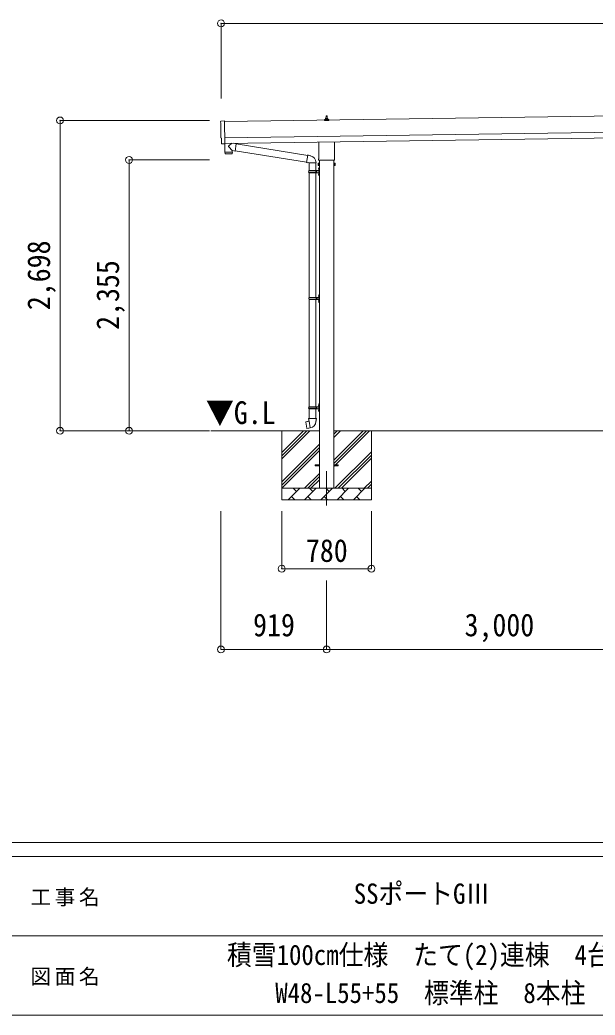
# Model space of a CAD drawing. Units: millimetres at full size, sheet at 1:60. Extents: x -16864 to 16864, y -11640 to 11640.
# Drawn here: x -831 to 4171, y -11640 to -2987 of the extents above; entities that cross this region are included whole.
import ezdxf
from ezdxf.enums import TextEntityAlignment as Align

# ---------------------------------------------------------------- set-up
doc = ezdxf.new("R2010")
doc.units = ezdxf.units.MM
doc.header["$LTSCALE"] = 60
doc.header["$PDMODE"] = 32
doc.header["$PDSIZE"] = 60
doc.linetypes.add('CHAIN1', pattern=[8, 5, -1, 1, -1])
for name, color, linetype, lineweight in [('0-1_Defpoints', 7, 'CHAIN1', 9), ('0-2_TEXT1', 4, 'Continuous', 9), ('0-3_SHAPE', 7, 'Continuous', 9), ('0-7_PARTS2', 7, 'Continuous', 9), ('0-8_TABLE1', 6, 'Continuous', 9), ('0-9_DIM1', 7, 'Continuous', 9), ('F-0', 7, 'Continuous', 9)]:
    doc.layers.add(name, color=color, linetype=linetype, lineweight=lineweight)
doc.styles.add('ＭＳ ゴシック', font='')
doc.styles.get('ＭＳ ゴシック').set_extended_font_data('MS Gothic')

msp = doc.modelspace()

# ---------------------------------------------------------------- linework, layer by layer
at = {"layer": '0-1_Defpoints'}
msp.add_line((1836.29, -6909.99), (1836.29, -7258.99), dxfattribs=at)
at = {"layer": '0-2_TEXT1'}
for p, q in [((6314.04, -3794.61), (949.09, -3871.26)), ((1818.35, -3861.23), (1818.35, -3853.52)), ((1854.85, -3861.23), (1818.35, -3861.23)), ((1818.73, -3852.73), (1854.47, -3852.73)), ((1819.11, -3852.55), (1825.83, -3850.92)), ((1826.22, -3850.73), (1846.98, -3850.73)), ((1826.6, -3849.94), (1826.6, -3845.73)), ((1827.6, -3845.73), (1845.6, -3845.73)), ((1830.6, -3845.73), (1831.33, -3822.21)), ((1832.33, -3821.23), (1840.87, -3821.23)), ((1841.87, -3822.21), (1842.6, -3845.73)), ((1846.6, -3849.94), (1846.6, -3845.73)), ((1854.08, -3852.55), (1847.36, -3850.92)), ((1854.85, -3861.23), (1854.85, -3853.52)), ((951.09, -4011.24), (6316.04, -3934.6)), ((932.23, -4065.29), (925.3, -4065.02)), ((951.8, -4061.24), (6316.76, -3984.6)), ((1767.99, -4195.22), (1767.99, -4049.58)), ((1904.59, -4047.63), (1904.59, -4195.22)), ((1762.29, -4233.49), (1763.05, -4232.18)), ((1762.29, -4233.49), (1762.29, -4250.49)), ((1769.29, -4237.08), (1763.05, -4237.08)), ((1766.29, -4203.99), (1766.29, -4198.49)), ((1904.23, -4207.49), (1768.36, -4207.49)), ((1773.79, -4207.49), (1773.79, -7059.99)), ((1898.79, -7059.99), (1898.79, -4207.49)), ((1903.29, -4237.08), (1909.53, -4237.08)), ((1906.29, -4198.49), (1906.29, -4203.99)), ((1910.29, -4233.49), (1909.53, -4232.18)), ((1910.29, -4233.49), (1910.29, -4250.49)), ((1762.29, -4250.49), (1763.05, -4251.8)), ((1769.29, -4246.9), (1763.05, -4246.9)), ((1769.29, -4251.8), (1763.05, -4251.8)), ((1771.79, -4251.19), (1769.29, -4251.19)), ((1900.79, -4251.19), (1903.29, -4251.19)), ((1903.29, -4246.9), (1909.53, -4246.9)), ((1903.29, -4251.8), (1909.53, -4251.8)), ((1910.29, -4250.49), (1909.53, -4251.8)), ((1736.29, -6855.49), (1773.79, -6855.49)), ((1736.29, -6864.49), (1736.29, -6855.49)), ((1736.29, -6855.49), (1773.79, -6855.49)), ((1736.29, -6864.49), (1736.29, -6855.49)), ((1736.29, -6864.49), (1773.79, -6864.49)), ((1736.29, -6864.49), (1773.79, -6864.49)), ((1898.79, -6855.49), (1936.29, -6855.49)), ((1898.79, -6855.49), (1936.29, -6855.49)), ((1898.79, -6864.49), (1936.29, -6864.49)), ((1898.79, -6864.49), (1936.29, -6864.49)), ((1936.29, -6864.49), (1936.29, -6855.49)), ((1936.29, -6864.49), (1936.29, -6855.49))]:
    msp.add_line(p, q, dxfattribs=at)
for points in [[(917.47, -3868.27), (949.02, -3866.17), (951.84, -4064)], [(922.42, -4062.07), (921.75, -4015.05), (921.15, -4015.06)], [(932.97, -4065), (933.62, -4064.36), (951.86, -4065.01)], [(1769.29, -4251.8), (1769.29, -4232.18), (1763.05, -4232.18)], [(1769.29, -4251.19), (1769.29, -4232.79), (1771.79, -4232.79)], [(1903.29, -4251.19), (1903.29, -4232.79), (1900.79, -4232.79)], [(1903.29, -4251.8), (1903.29, -4232.18), (1909.53, -4232.18)]]:
    msp.add_lwpolyline(points, dxfattribs=at)
for points in [[(1771.79, -4252.49), (1771.79, -4231.49), (1773.79, -4231.49), (1773.79, -4252.49)], [(1900.79, -4252.49), (1900.79, -4231.49), (1898.79, -4231.49), (1898.79, -4252.49)]]:
    msp.add_lwpolyline(points, close=True, dxfattribs=at)
for centre, radius, start, end in [((1819.35, -3853.52), 1, 103.62699, 180), ((1825.6, -3849.94), 1, 283.62699, 0), ((1830.68, -3846.37), 4.13, 90, 171.17633), ((1827.6, -3846.73), 1, 90, 180), ((1832.33, -3822.23), 1, 90, 178.60509), ((1839.93, -3845.73), 4.83, 133.60282, 180), ((1833.27, -3845.73), 4.83, 0, 46.39718), ((1840.87, -3822.23), 1, 1.39491, 90), ((1842.51, -3846.37), 4.13, 8.82367, 90), ((1845.6, -3846.73), 1, 0, 90), ((1847.6, -3849.94), 1, 180, 256.37301), ((1853.85, -3853.52), 1, 0, 76.37301), ((1778.53, -4241.99), 16.24, 162.41205, 197.58795), ((1766.64, -4234.63), 4.34, 145.61575, 214.38425), ((1770.29, -4198.49), 4, 125.09963, 180), ((1770.29, -4203.99), 4, 180, 194.47751), ((1770.29, -4203.99), 4, 194.47751, 241.04498), ((1902.29, -4203.99), 4, 298.95502, 345.52249), ((1902.29, -4198.49), 4, 0, 54.90037), ((1902.29, -4203.99), 4, 345.52249, 0), ((1894.05, -4241.99), 16.24, 342.41205, 17.58795), ((1905.95, -4234.63), 4.34, 325.61575, 34.38425), ((1766.64, -4249.35), 4.34, 145.61575, 214.38425), ((1905.95, -4249.35), 4.34, 325.61575, 34.38425)]:
    msp.add_arc(centre, radius, start, end, dxfattribs=at)
for centre, major_axis, ratio, start_param, end_param in [((917.67, -3871.27), (-3, -0.04), 0.99863, 4.7647489, 6.2979817), ((-3846.7, -4009.76), (4762.89, 68.04), 0.99863, 6.2686928, 6.2979817), ((921.09, -4010.66), (-4.41, -0.06), 0.99863, 6.2686928, 7.8539816), ((925.42, -4062.02), (-2.15, -2.1), 0.9974, 5.5252311, 7.0411395), ((932.27, -4064.29), (-0.717, -0.7), 0.9974, 0.7579542, 1.5707963)]:
    msp.add_ellipse(centre, major_axis=major_axis, ratio=ratio, start_param=start_param, end_param=end_param, dxfattribs=at)
at = {"layer": '0-3_SHAPE'}
for p, q in [((1773.79, -6559.99), (829.63, -6559.99)), ((1446.29, -6559.99), (1446.29, -7159.99)), ((1446.29, -6748.47), (1634.77, -6559.99)), ((1446.29, -6776.76), (1663.06, -6559.99)), ((1446.29, -6805.04), (1691.34, -6559.99)), ((4773.79, -6559.99), (1898.79, -6559.99)), ((1898.79, -6588.81), (1927.62, -6559.99)), ((1898.79, -6617.1), (1955.9, -6559.99)), ((1898.79, -6871.66), (2210.46, -6559.99)), ((1898.79, -6815.09), (2153.89, -6559.99)), ((1898.79, -6843.37), (2182.18, -6559.99)), ((2226.29, -6559.99), (2226.29, -7159.99)), ((1446.29, -7003.03), (1773.79, -6675.53)), ((1446.29, -7031.31), (1773.79, -6703.81)), ((1446.29, -7059.6), (1773.79, -6732.1)), ((1908.45, -7059.99), (2226.29, -6742.15)), ((1936.73, -7059.99), (2226.29, -6770.43)), ((1965.02, -7059.99), (2226.29, -6798.72)), ((1643.89, -7059.99), (1773.79, -6930.09)), ((1672.18, -7059.99), (1773.79, -6958.37)), ((1700.46, -7059.99), (1773.79, -6986.66)), ((2163.01, -7059.99), (2226.29, -6996.71)), ((1446.29, -7059.99), (2226.29, -7059.99)), ((1503.45, -7159.99), (1603.45, -7059.99)), ((1574.9, -7088.54), (1546.34, -7059.99)), ((1644.87, -7159.99), (1744.87, -7059.99)), ((1716.32, -7088.54), (1687.76, -7059.99)), ((1786.29, -7159.99), (1886.29, -7059.99)), ((1857.74, -7088.54), (1829.19, -7059.99)), ((1927.71, -7159.99), (2027.71, -7059.99)), ((1999.16, -7088.54), (1970.61, -7059.99)), ((2069.14, -7159.99), (2169.14, -7059.99)), ((2140.58, -7088.54), (2112.03, -7059.99)), ((2191.29, -7059.99), (2226.29, -7024.99)), ((2219.58, -7059.99), (2226.29, -7053.27)), ((2226.29, -7159.99), (1446.29, -7159.99)), ((1532, -7131.44), (1560.56, -7159.99)), ((1673.42, -7131.44), (1701.98, -7159.99)), ((1814.85, -7131.44), (1843.4, -7159.99)), ((1956.27, -7131.44), (1984.82, -7159.99)), ((2097.69, -7131.44), (2126.24, -7159.99))]:
    msp.add_line(p, q, dxfattribs=at)
at = {"layer": '0-8_TABLE1'}
for p, q in [((918.08, -3017.35), (918.08, -3671.68)), ((11757, -3017.35), (918.08, -3017.35)), ((-481.92, -3861.7), (818.77, -3861.7)), ((-481.92, -3861.7), (-481.92, -6559.99)), ((118.08, -4204.99), (818.77, -4204.99)), ((118.08, -4204.99), (118.08, -6559.99)), ((-481.92, -6559.99), (818.77, -6559.99)), ((917.77, -8460.99), (917.77, -7258.99)), ((1446.29, -7758.99), (1446.29, -7258.99)), ((2226.29, -7758.99), (2226.29, -7258.99)), ((1446.29, -7758.99), (2226.29, -7758.99)), ((1836.29, -8460.99), (1836.29, -7860.99)), ((1836.29, -8460.99), (917.77, -8460.99)), ((4836.29, -8460.99), (1836.29, -8460.99))]:
    msp.add_line(p, q, dxfattribs=at)
for p in [(918.08, -3017.35), (-481.92, -3861.7), (118.08, -4204.99), (-481.92, -6559.99), (118.08, -6559.99), (1446.29, -7758.99), (2226.29, -7758.99), (917.77, -8460.99), (1836.29, -8460.99)]:
    msp.add_point(p, dxfattribs=at)
at = {"layer": '0-9_DIM1'}
for p, q in [((951.84, -4064), (951.86, -4065.01)), ((1013.25, -4060.36), (985.6, -4082.87)), ((1050.87, -4064.37), (1025.03, -4060.19)), ((1050.87, -4064.37), (1040.71, -4127.25)), ((1050.58, -4066.19), (1672.73, -4165.25)), ((952.49, -4137.23), (952.9, -4150.28)), ((1013.48, -4152.37), (955.95, -4153.19)), ((956.97, -4136.17), (957.01, -4137.17)), ((1016.3, -4123.31), (985.43, -4090.2)), ((1011.97, -4135.39), (1011.96, -4136.39)), ((1016.3, -4123.31), (1040.71, -4127.25)), ((1016.3, -4123.31), (1016.47, -4135.32)), ((1041, -4125.43), (1662.31, -4224.35)), ((1661.99, -4226.16), (1667.52, -4194.8)), ((1661.99, -4226.16), (1662.39, -4228.42)), ((1661.99, -4226.16), (1667.14, -4226.98)), ((1662.39, -4228.42), (1665.95, -4229.05)), ((1665.95, -4229.05), (1667.14, -4226.98)), ((1667.14, -4226.98), (1681.75, -4229.29)), ((1673.05, -4163.43), (1667.52, -4194.8)), ((1673.05, -4163.43), (1674.19, -4161.45)), ((1674.19, -4161.45), (1677.76, -4162.08)), ((1677.76, -4162.08), (1678.17, -4164.43)), ((1681.75, -4229.29), (1683.95, -4228.31)), ((1744.25, -4228.71), (1683.06, -4228.71)), ((1683.79, -4228.71), (1683.79, -4298)), ((1692.69, -4167.25), (1694.37, -4168.88)), ((1694.37, -4168.88), (1696.49, -4169.33)), ((1743.79, -4228.71), (1743.79, -4298)), ((1680.79, -4300), (1731.12, -4300)), ((1680.79, -4314), (1731.12, -4314)), ((1681.79, -4298), (1767.79, -4298)), ((1681.79, -4298), (1681.79, -4300)), ((1681.79, -4316), (1681.79, -4314)), ((1681.79, -4316), (1767.79, -4316)), ((1683.79, -4316), (1683.79, -5400.99)), ((1740.79, -4298), (1740.79, -4302.5)), ((1740.79, -4302.5), (1742.79, -4302.5)), ((1740.79, -4316), (1740.79, -4311.5)), ((1740.79, -4311.5), (1742.79, -4311.5)), ((1742.79, -4302.5), (1742.79, -4307)), ((1742.79, -4311.5), (1742.79, -4307)), ((1743.79, -4316), (1743.79, -5400.99)), ((1748.79, -4298), (1748.79, -4307)), ((1748.79, -4302.5), (1751.79, -4302.5)), ((1748.79, -4316), (1748.79, -4307)), ((1748.79, -4311.5), (1751.79, -4311.5)), ((1751.79, -4302.5), (1751.79, -4307)), ((1751.79, -4311.5), (1751.79, -4307)), ((1767.49, -4280.85), (1769.54, -4281.85)), ((1768.76, -4278.85), (1769.39, -4278.85)), ((1768.76, -4278.85), (1768.76, -4287.15)), ((1768.76, -4287.15), (1769.39, -4287.15)), ((1769.39, -4278.85), (1769.39, -4287.15)), ((1769.39, -4278.85), (1769.79, -4279.25)), ((1769.39, -4287.15), (1769.79, -4286.75)), ((1769.54, -4281.85), (1770.15, -4283)), ((1769.79, -4275), (1772.79, -4273.5)), ((1769.79, -4275), (1769.79, -4307)), ((1769.79, -4279.25), (1769.79, -4286.75)), ((1769.79, -4339), (1769.79, -4307)), ((1772.79, -4273.5), (1772.79, -4307)), ((1772.79, -4273.5), (1773.79, -4273.5)), ((1772.79, -4340.5), (1772.79, -4307)), ((1773.79, -4273.5), (1773.79, -4307)), ((1773.79, -4340.5), (1773.79, -4307)), ((1767.49, -4328.85), (1769.54, -4329.85)), ((1768.76, -4326.85), (1769.39, -4326.85)), ((1768.76, -4326.85), (1768.76, -4335.15)), ((1768.76, -4335.15), (1769.39, -4335.15)), ((1769.39, -4326.85), (1769.39, -4335.15)), ((1769.39, -4326.85), (1769.79, -4327.25)), ((1769.39, -4335.15), (1769.79, -4334.75)), ((1769.54, -4329.85), (1770.15, -4331)), ((1769.79, -4327.25), (1769.79, -4334.75)), ((1769.79, -4339), (1772.79, -4340.5)), ((1772.79, -4340.5), (1773.79, -4340.5)), ((1683.29, -5402.99), (1733.62, -5402.99)), ((1683.29, -5416.99), (1733.62, -5416.99)), ((1683.79, -5418.98), (1683.79, -6350.99)), ((1684.29, -5400.99), (1684.29, -5402.99)), ((1684.29, -5400.99), (1767.79, -5400.99)), ((1684.29, -5418.99), (1684.29, -5416.99)), ((1684.29, -5418.99), (1767.79, -5418.99)), ((1743.29, -5400.99), (1743.29, -5405.49)), ((1743.29, -5405.49), (1745.29, -5405.49)), ((1743.29, -5418.99), (1743.29, -5414.49)), ((1743.29, -5414.49), (1745.29, -5414.49)), ((1743.79, -5418.98), (1743.79, -6350.99)), ((1745.29, -5405.49), (1745.29, -5409.99)), ((1745.29, -5414.49), (1745.29, -5409.99)), ((1751.29, -5400.99), (1751.29, -5409.99)), ((1751.29, -5405.49), (1754.29, -5405.49)), ((1751.29, -5418.99), (1751.29, -5409.99)), ((1751.29, -5414.49), (1754.29, -5414.49)), ((1754.29, -5405.49), (1754.29, -5409.99)), ((1754.29, -5414.49), (1754.29, -5409.99)), ((1767.49, -5383.84), (1769.54, -5384.84)), ((1767.49, -5431.84), (1769.54, -5432.84)), ((1768.76, -5381.84), (1769.39, -5381.84)), ((1768.76, -5381.84), (1768.76, -5390.14)), ((1768.76, -5390.14), (1769.39, -5390.14)), ((1768.76, -5429.84), (1769.39, -5429.84)), ((1768.76, -5429.84), (1768.76, -5438.14)), ((1768.76, -5438.14), (1769.39, -5438.14)), ((1769.39, -5381.84), (1769.39, -5390.14)), ((1769.39, -5381.84), (1769.79, -5382.24)), ((1769.39, -5390.14), (1769.79, -5389.74)), ((1769.39, -5429.84), (1769.39, -5438.14)), ((1769.39, -5429.84), (1769.79, -5430.24)), ((1769.39, -5438.14), (1769.79, -5437.74)), ((1769.54, -5384.84), (1770.15, -5385.99)), ((1769.54, -5432.84), (1770.15, -5433.99)), ((1769.79, -5377.99), (1772.79, -5376.49)), ((1769.79, -5377.99), (1769.79, -5409.99)), ((1769.79, -5382.24), (1769.79, -5389.74)), ((1769.79, -5441.99), (1769.79, -5409.99)), ((1769.79, -5430.24), (1769.79, -5437.74)), ((1769.79, -5441.99), (1772.79, -5443.49)), ((1772.79, -5376.49), (1772.79, -5409.99)), ((1772.79, -5376.49), (1773.79, -5376.49)), ((1772.79, -5443.49), (1772.79, -5409.99)), ((1772.79, -5443.49), (1773.79, -5443.49)), ((1773.79, -5376.49), (1773.79, -5409.99)), ((1773.79, -5443.49), (1773.79, -5409.99)), ((1680.79, -6352.99), (1731.12, -6352.99)), ((1680.79, -6366.99), (1731.12, -6366.99)), ((1681.79, -6350.99), (1767.79, -6350.99)), ((1681.79, -6350.99), (1681.79, -6352.99)), ((1681.79, -6368.99), (1681.79, -6366.99)), ((1681.79, -6368.99), (1767.79, -6368.99)), ((1683.79, -6368.99), (1683.79, -6453.92)), ((1740.79, -6350.99), (1740.79, -6355.49)), ((1740.79, -6355.49), (1742.79, -6355.49)), ((1740.79, -6368.99), (1740.79, -6364.49)), ((1740.79, -6364.49), (1742.79, -6364.49)), ((1742.79, -6355.49), (1742.79, -6359.99)), ((1742.79, -6364.49), (1742.79, -6359.99)), ((1743.79, -6368.99), (1743.79, -6453.92)), ((1748.79, -6350.99), (1748.79, -6359.99)), ((1748.79, -6355.49), (1751.79, -6355.49)), ((1748.79, -6368.99), (1748.79, -6359.99)), ((1748.79, -6364.49), (1751.79, -6364.49)), ((1751.79, -6355.49), (1751.79, -6359.99)), ((1751.79, -6364.49), (1751.79, -6359.99)), ((1767.49, -6333.84), (1769.54, -6334.84)), ((1767.49, -6381.84), (1769.54, -6382.84)), ((1768.76, -6331.84), (1769.39, -6331.84)), ((1768.76, -6331.84), (1768.76, -6340.14)), ((1768.76, -6340.14), (1769.39, -6340.14)), ((1768.76, -6379.84), (1769.39, -6379.84)), ((1768.76, -6379.84), (1768.76, -6388.14)), ((1768.76, -6388.14), (1769.39, -6388.14)), ((1769.39, -6331.84), (1769.39, -6340.14)), ((1769.39, -6331.84), (1769.79, -6332.24)), ((1769.39, -6340.14), (1769.79, -6339.74)), ((1769.39, -6379.84), (1769.39, -6388.14)), ((1769.39, -6379.84), (1769.79, -6380.24)), ((1769.39, -6388.14), (1769.79, -6387.74)), ((1769.54, -6334.84), (1770.15, -6335.99)), ((1769.54, -6382.84), (1770.15, -6383.99)), ((1769.79, -6327.99), (1772.79, -6326.49)), ((1769.79, -6327.99), (1769.79, -6359.99)), ((1769.79, -6332.24), (1769.79, -6339.74)), ((1769.79, -6391.99), (1769.79, -6359.99)), ((1769.79, -6380.24), (1769.79, -6387.74)), ((1769.79, -6391.99), (1772.79, -6393.49)), ((1772.79, -6326.49), (1772.79, -6359.99)), ((1772.79, -6326.49), (1773.79, -6326.49)), ((1772.79, -6393.49), (1772.79, -6359.99)), ((1772.79, -6393.49), (1773.79, -6393.49)), ((1773.79, -6326.49), (1773.79, -6359.99)), ((1773.79, -6393.49), (1773.79, -6359.99)), ((1655.33, -6482.37), (1654.52, -6483.54)), ((1654.52, -6483.54), (1664.14, -6538.1)), ((1683.2, -6477.12), (1655.33, -6482.37)), ((1668.07, -6479.77), (1667.86, -6480.01)), ((1681.94, -6453.92), (1679.79, -6454.7)), ((1679.79, -6454.7), (1679.79, -6458.32)), ((1679.79, -6458.32), (1682.03, -6459.13)), ((1681.94, -6453.92), (1713.79, -6453.92)), ((1681.94, -6453.92), (1682.03, -6459.13)), ((1682.03, -6459.13), (1682.29, -6473.92)), ((1682.29, -6473.92), (1683.64, -6475.92)), ((1693.56, -6534.41), (1683.42, -6476.94)), ((1683.45, -6476.12), (1683.45, -6476.82)), ((1683.64, -6475.92), (1683.61, -6475.92)), ((1745.64, -6453.92), (1713.79, -6453.92)), ((1743.98, -6475.86), (1743.91, -6478.02)), ((1745.29, -6473.92), (1743.98, -6475.86)), ((1747.79, -6458.32), (1745.55, -6459.13)), ((1745.64, -6453.92), (1747.79, -6454.7)), ((1747.79, -6454.7), (1747.79, -6458.32)), ((1678.17, -6537.01), (1677.89, -6536.85)), ((1693.86, -6535.18), (1693.62, -6534.51))]:
    msp.add_line(p, q, dxfattribs=at)
for points in [[(951.46, -4064.99), (952.47, -4136.23), (1016.47, -4135.32)], [(1016.44, -4149.37), (1016.48, -4136.32), (952.49, -4137.23)], [(1673.05, -4163.43), (1678.17, -4164.43), (1692.69, -4167.25)], [(1767.49, -4285.15), (1769.54, -4284.15), (1770.15, -4283)], [(1767.49, -4333.15), (1769.54, -4332.15), (1770.15, -4331)], [(1767.49, -5388.14), (1769.54, -5387.14), (1770.15, -5385.99)], [(1767.49, -5436.14), (1769.54, -5435.14), (1770.15, -5433.99)], [(1767.49, -6338.14), (1769.54, -6337.14), (1770.15, -6335.99)], [(1767.49, -6386.14), (1769.54, -6385.14), (1770.15, -6383.99)], [(1670.32, -6479.55), (1670.04, -6479.39), (1668.07, -6479.77)], [(1745.64, -6453.92), (1745.55, -6459.13), (1745.29, -6473.92)], [(1693.29, -6534.32), (1665.3, -6538.92), (1664.14, -6538.1)], [(1680.35, -6536.45), (1680.14, -6536.68), (1678.17, -6537.01)]]:
    msp.add_lwpolyline(points, dxfattribs=at)
for centre, radius, start, end in [((955.9, -4150.19), 3, 181.81845, 270.86677), ((988.91, -4086.62), 5, 131.47396, 225.79244), ((1013.44, -4149.37), 3, 270.81845, 359.81845), ((1683.95, -4228.31), 60.3, 359.62495, 78), ((1729.54, -4307), 49.25, 171.82876, 180.00002), ((1729.54, -4307), 49.25, 180.00002, 188.17127), ((1731.12, -4298), 2, 270, 359.99998), ((1731.12, -4316), 2, 0.00005, 90.00004), ((1773.09, -4283), 6, 136.21765, 223.78235), ((1767.79, -4296), 2, 270, 359.99998), ((1767.79, -4318), 2, 0.00005, 90.00004), ((1773.09, -4331), 6, 136.21765, 223.78235), ((1732.04, -5409.99), 49.25, 171.82876, 180.00002), ((1732.04, -5409.99), 49.25, 180.00002, 188.17127), ((1733.62, -5400.99), 2, 270, 359.99998), ((1733.62, -5418.99), 2, 0.00005, 90.00004), ((1773.09, -5385.99), 6, 136.21765, 223.78235), ((1773.09, -5433.99), 6, 136.21765, 223.78235), ((1767.79, -5398.99), 2, 270, 359.99998), ((1767.79, -5420.99), 2, 0.00005, 90.00004), ((1729.54, -6359.99), 49.25, 171.82876, 180.00002), ((1729.54, -6359.99), 49.25, 180.00002, 188.17127), ((1731.12, -6350.99), 2, 270, 359.99998), ((1731.12, -6368.99), 2, 0.00005, 90.00004), ((1773.09, -6335.99), 6, 136.21765, 223.78235), ((1773.09, -6383.99), 6, 136.21765, 223.78235), ((1767.79, -6348.99), 2, 270, 359.99998), ((1767.79, -6370.99), 2, 0.00005, 90.00004), ((1683.15, -6476.82), 0.3, 280.66842, 0), ((1683.65, -6476.12), 0.2, 100, 180), ((1683.64, -6475.92), 60.3, 279.96938, 358), ((1693.34, -6534.62), 0.3, 20, 99.33158), ((1694.05, -6535.11), 0.2, 200, 279.96938)]:
    msp.add_arc(centre, radius, start, end, dxfattribs=at)
at = {"layer": 'F-0', "color": 5, "lineweight": 5}
for p, q in [((-16864.12, -10140), (16015.88, -10140)), ((-16864.12, -10260), (10682.37, -10260)), ((-6897.63, -10950), (5402.37, -10950)), ((-16864.12, -11640), (16015.88, -11640))]:
    msp.add_line(p, q, dxfattribs=at)

# ---------------------------------------------------------------- texts
at = {"layer": '0-7_PARTS2', "style": 'ＭＳ ゴシック', "width": 0.9}
msp.add_text('▼G.L', height=197.9, dxfattribs=at).set_placement((786.91, -6560.27), align=Align.BOTTOM_LEFT)
at = {"layer": '0-8_TABLE1', "color": 7, "style": 'ＭＳ ゴシック', "width": 0.9}
for s, p in [('2,698', (-509.42, -5510.84)), ('2,355', (90.58, -5682.49))]:
    msp.add_text(s, height=197.9, rotation=90, dxfattribs=at).set_placement(p, align=Align.BOTTOM_LEFT)
for s, p in [('780', (1656.29, -7758.99)), ('919', (1197.03, -8405.99)), ('3,000', (3036.29, -8405.99))]:
    msp.add_text(s, height=197.9, dxfattribs=at).set_placement(p, align=Align.BOTTOM_LEFT)
at = {"layer": 'F-0', "style": 'ＭＳ ゴシック', "width": 0.9}
for s, p in [('SSポートGⅢ ', (2072.37, -10725)), ('積雪100cm仕様\u3000たて(2)連棟\u30004台用', (969.87, -11256.91)), ('W48-L55+55\u3000標準柱\u30008本柱', (1389.87, -11587.74))]:
    msp.add_text(s, height=176, dxfattribs=at).set_placement(p, align=Align.BOTTOM_LEFT)
at = {"layer": 'F-0', "char_height": 132, "attachment_point": 7, "style": 'ＭＳ ゴシック'}
for s, insert in [('\\T1.17;工事名', (-739.42, -10695)), ('\\T1.17;図面名', (-739.42, -11385))]:
    msp.add_mtext(s, dxfattribs=dict(at, insert=insert))

doc.saveas('drawing.dxf')
